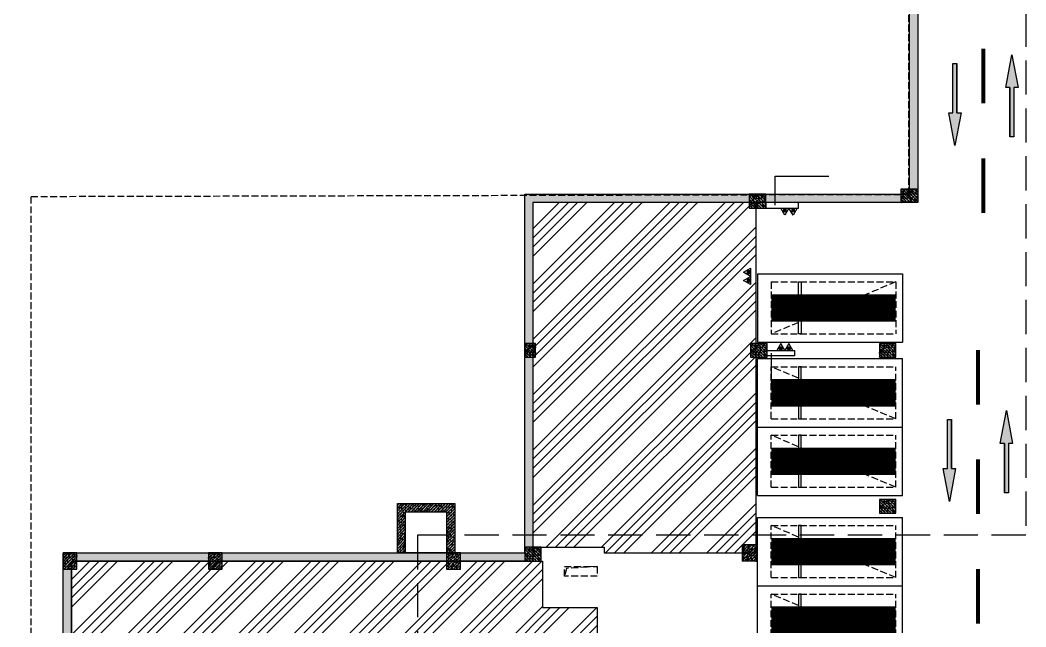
# Model space of a CAD drawing. Extents: x -1338203 to 1886333, y -783476 to 1038610.
# Drawn here: x 705730 to 742457, y 219730 to 241894 of the extents above; entities that cross this region are included whole.
import ezdxf

# ---------------------------------------------------------------- set-up
doc = ezdxf.new("R2010")
doc.units = 0
doc.header["$LTSCALE"] = 1000
doc.header["$MEASUREMENT"] = 0
for name, pattern in [('$2$DASH', [0.35, 0.25, -0.1]), ('A-001-主楼相对位置参照$0$DASH', [0.35, 0.25, -0.1]), ('A-001-平面B2$0$__DASH', [0.35, 0.25, -0.1]), ('DASH', [0.35, 0.25, -0.1])]:
    doc.linetypes.add(name, pattern=pattern)
for name, color, linetype in [('$0$0A-O-HOLE', 52, 'Continuous'), ('$0$DIM_SYMB', 3, 'Continuous'), ('0A-P-PKNG-LINE', 9, 'Continuous'), ('A-001-主楼相对位置参照$0$0G-SITE', 2, 'Continuous'), ('A-001-人防参照B1$0$PUB_HATCH', 8, 'Continuous'), ('A-001-车位参照B1$0$A-001-车位参照B1$0$0A-P-PKNG-CAR(A)', 43, 'Continuous'), ('p-a-regular', 5, 'Continuous'), ('S001地下一墙柱$0$0S-CW-HATCH', 251, 'Continuous'), ('S001地下一墙柱$0$0S-CW-HATCH-UP', 251, 'Continuous'), ('S001地下一墙柱$0$0S-CW-LINE', 72, 'Continuous'), ('S001地下一墙柱$0$S001地下一墙柱$0$0S-CC-LINE', 52, 'Continuous'), ('S001地下一墙柱$0$S001地下一墙柱$0$0S-CW-HATCH', 251, 'Continuous'), ('S001地下一墙柱$0$S001地下一墙柱$0$0S-CW-HATCH-UP', 251, 'Continuous'), ('中心线', 42, 'Continuous'), ('地面指向箭头', 7, 'Continuous'), ('负一层消火栓$0$0P-ACC-FH', 7, 'Continuous'), ('负一层消火栓$0$0P-DIM-FH', 3, 'Continuous'), ('负一层消火栓$0$0P-EQUIP-FH', 7, 'Continuous')]:
    doc.layers.add(name, color=color, linetype=linetype)
doc.layers.add('AAD-A-PROOF', color=30, linetype='Continuous', plot=False)
pattern_1 = [(45, (-766365.4, -306889.1), (-1010.2788, 1010.2788), []), (45, (-766028.6, -306889.1), (-1010.2788, 1010.2788), []), (45, (-765691.8, -306889.1), (-1010.2788, 1010.2788), []), (45, (-765355.1, -306889.1), (-1010.2788, 1010.2788), [])]
pattern_2 = [(315, (-14666.74, -101570.78), (53.033, 53.033), []), (320, (-14666.74, -101570.78), (-18.8256, -215.1781), [22.5, -247.5]), (265, (-14666.74, -101570.78), (225.6576, 41.6254), [18, -198]), (10.4514, (-14668.3, -101588.7), (206.8319, -173.5528), [19.122, -210.3426]), (316.1842, (-14606.74, -101570.78), (-49.6557, -320.1723), [33.75, -371.25]), (6.6356, (-14610.88, -101597.46), (292.2354, -280.3988), [28.683, -315.514]), (261.1842, (-14606.74, -101570.78), (292.2356, -280.3986), [27, -297]), (291, (-14621.74, -101600.78), (-120.7857, -179.0721), [22.5, -247.5]), (236, (-14621.74, -101600.78), (217.545, -72.9946), [18, -198]), (341.4514, (-14631.8, -101615.7), (96.7591, -252.0668), [19.122, -210.3426]), (307.5, (-14666.74, -101570.78), (99.86816, -3.64796), [0, -195.6, 0, -201, 0, -198.75]), (277.5, (-14666.74, -101570.78), (118.3235, -78.92086), [0, -114.6, 0, -191.1, 0, -75.75]), (237.5, (-14666.74, -101503.88), (-6.76646, -160.14673), [0, -75, 0, -234, 0, -310.5]), (227.5, (-14666.74, -101473.88), (30.0315, -174.95585), [0, -97.5, 0, -155.4, 0, -220.5])]
pattern_3 = [(315, (-19367.786, -101570.805), (53.033, 53.033), []), (320, (-19367.79, -101570.8), (-18.8256, -215.1781), [22.5, -247.5]), (265, (-19367.79, -101570.8), (225.6576, 41.6254), [18, -198]), (10.4514, (-19369.35, -101588.74), (206.8319, -173.5528), [19.122, -210.3426]), (316.1842, (-19307.79, -101570.8), (-49.6557, -320.1723), [33.75, -371.25]), (6.6356, (-19311.92, -101597.5), (292.2354, -280.3988), [28.683, -315.514]), (261.1842, (-19307.8, -101570.8), (292.2356, -280.3986), [27, -297]), (291, (-19322.79, -101600.8), (-120.7857, -179.0721), [22.5, -247.5]), (236, (-19322.79, -101600.8), (217.545, -72.9946), [18, -198]), (341.4514, (-19332.85, -101615.73), (96.7591, -252.0668), [19.122, -210.3426]), (307.5, (-19367.786, -101570.805), (99.86816, -3.64796), [0, -195.6, 0, -201, 0, -198.75]), (277.5, (-19367.79, -101570.8), (118.3235, -78.92086), [0, -114.6, 0, -191.1, 0, -75.75]), (237.5, (-19367.786, -101503.905), (-6.76646, -160.14673), [0, -75, 0, -234, 0, -310.5]), (227.5, (-19367.79, -101473.9), (30.0315, -174.95585), [0, -97.5, 0, -155.4, 0, -220.5])]
pattern_4 = [(315, (-14666.74, -107270.645), (53.033, 53.033), []), (320, (-14666.74, -107270.65), (-18.8256, -215.1781), [22.5, -247.5]), (265, (-14666.74, -107270.65), (225.6576, 41.6254), [18, -198]), (10.4514, (-14668.3, -107288.58), (206.8319, -173.5528), [19.122, -210.3426]), (316.1842, (-14606.74, -107270.65), (-49.6557, -320.1723), [33.75, -371.25]), (6.6356, (-14610.88, -107297.33), (292.2354, -280.3988), [28.683, -315.514]), (261.1842, (-14606.74, -107270.65), (292.2356, -280.3986), [27, -297]), (291, (-14621.74, -107300.65), (-120.7857, -179.0721), [22.5, -247.5]), (236, (-14621.74, -107300.65), (217.545, -72.9946), [18, -198]), (341.4514, (-14631.8, -107315.57), (96.7591, -252.0668), [19.122, -210.3426]), (307.5, (-14666.74, -107270.645), (99.86816, -3.64796), [0, -195.6, 0, -201, 0, -198.75]), (277.5, (-14666.74, -107270.65), (118.3235, -78.92086), [0, -114.6, 0, -191.1, 0, -75.75]), (237.5, (-14666.74, -107203.745), (-6.76646, -160.14673), [0, -75, 0, -234, 0, -310.5]), (227.5, (-14666.74, -107173.75), (30.0315, -174.95585), [0, -97.5, 0, -155.4, 0, -220.5])]
pattern_5 = [(315, (-19417.73, -96120.235), (53.033, 53.033), []), (320, (-19417.73, -96120.24), (-18.8256, -215.1781), [22.5, -247.5]), (265, (-19417.73, -96120.24), (225.6576, 41.6254), [18, -198]), (10.4514, (-19419.3, -96138.17), (206.8319, -173.5528), [19.122, -210.3426]), (316.1842, (-19357.73, -96120.24), (-49.6557, -320.1723), [33.75, -371.25]), (6.6356, (-19361.87, -96146.92), (292.2354, -280.3988), [28.683, -315.514]), (261.1842, (-19357.73, -96120.24), (292.2356, -280.3986), [27, -297]), (291, (-19372.73, -96150.24), (-120.7857, -179.0721), [22.5, -247.5]), (236, (-19372.73, -96150.24), (217.545, -72.9946), [18, -198]), (341.4514, (-19382.8, -96165.16), (96.7591, -252.0668), [19.122, -210.3426]), (307.5, (-19417.73, -96120.235), (99.86816, -3.64796), [0, -195.6, 0, -201, 0, -198.75]), (277.5, (-19417.73, -96120.24), (118.3235, -78.92086), [0, -114.6, 0, -191.1, 0, -75.75]), (237.5, (-19417.73, -96053.335), (-6.76646, -160.14673), [0, -75, 0, -234, 0, -310.5]), (227.5, (-19417.73, -96023.34), (30.0315, -174.95585), [0, -97.5, 0, -155.4, 0, -220.5])]
pattern_6 = [(315, (-27617.124, -101570.8), (53.033, 53.033), []), (320, (-27617.12, -101570.8), (-18.8256, -215.1781), [22.5, -247.5]), (265, (-27617.12, -101570.8), (225.6576, 41.6254), [18, -198]), (10.4514, (-27618.7, -101588.73), (206.8319, -173.5528), [19.122, -210.3426]), (316.1842, (-27557.12, -101570.8), (-49.6557, -320.1723), [33.75, -371.25]), (6.6356, (-27561.26, -101597.48), (292.2354, -280.3988), [28.683, -315.514]), (261.1842, (-27557.12, -101570.8), (292.2356, -280.3986), [27, -297]), (291, (-27572.12, -101600.8), (-120.7857, -179.0721), [22.5, -247.5]), (236, (-27572.12, -101600.8), (217.545, -72.9946), [18, -198]), (341.4514, (-27582.19, -101615.72), (96.7591, -252.0668), [19.122, -210.3426]), (307.5, (-27617.124, -101570.8), (99.86816, -3.64796), [0, -195.6, 0, -201, 0, -198.75]), (277.5, (-27617.12, -101570.8), (118.3235, -78.92086), [0, -114.6, 0, -191.1, 0, -75.75]), (237.5, (-27617.12, -101503.9), (-6.76646, -160.14673), [0, -75, 0, -234, 0, -310.5]), (227.5, (-27617.12, -101473.9), (30.0315, -174.95585), [0, -97.5, 0, -155.4, 0, -220.5])]
pattern_7 = [(315, (-27617.124, -109013.984), (53.033, 53.033), []), (320, (-27617.12, -109013.98), (-18.8256, -215.1781), [22.5, -247.5]), (265, (-27617.12, -109013.98), (225.6576, 41.6254), [18, -198]), (10.4514, (-27618.7, -109031.92), (206.8319, -173.5528), [19.122, -210.3426]), (316.1842, (-27557.12, -109013.98), (-49.6557, -320.1723), [33.75, -371.25]), (6.6356, (-27561.26, -109040.66), (292.2354, -280.3988), [28.683, -315.514]), (261.1842, (-27557.12, -109014), (292.2356, -280.3986), [27, -297]), (291, (-27572.12, -109043.98), (-120.7857, -179.0721), [22.5, -247.5]), (236, (-27572.12, -109043.98), (217.545, -72.9946), [18, -198]), (341.4514, (-27582.19, -109058.9), (96.7591, -252.0668), [19.122, -210.3426]), (307.5, (-27617.124, -109013.984), (99.86816, -3.64796), [0, -195.6, 0, -201, 0, -198.75]), (277.5, (-27617.12, -109013.98), (118.3235, -78.92086), [0, -114.6, 0, -191.1, 0, -75.75]), (237.5, (-27617.12, -108947.08), (-6.76646, -160.14673), [0, -75, 0, -234, 0, -310.5]), (227.5, (-27617.12, -108917.08), (30.0315, -174.95585), [0, -97.5, 0, -155.4, 0, -220.5])]

# ---------------------------------------------------------------- blocks, each defined once
blk = doc.blocks.new('A$C2C814229')
at = {"layer": '$0$0A-O-HOLE', "linetype": 'DASH'}
blk.add_lwpolyline([(-39560, -84954), (-39560, -85307), (-40760, -85307), (-40760, -84954)], close=True, dxfattribs=at)
blk.add_lwpolyline([(-39563, -84956), (-40678, -85022), (-40760, -85307)], dxfattribs=at)
blk = doc.blocks.new('A-001-人防参照B1')
at = {"layer": 'A-001-人防参照B1$0$PUB_HATCH'}
h = blk.add_hatch(dxfattribs=at)
h.set_pattern_fill('ANSI34', color=256, scale=150)
h.set_pattern_definition(pattern_1)
h.paths.add_polyline_path([(-41909, -84253), (-39310, -84253), (-39310, -84453), (-33759, -84453), (-33759, -71659), (-41909, -71659)])
h = blk.add_hatch(dxfattribs=at)
h.set_pattern_fill('ANSI34', color=256, scale=150)
h.set_pattern_definition(pattern_1)
h.paths.add_polyline_path([(-39560, -97860), (-58759, -97860), (-58759, -84753), (-41560, -84753), (-41560, -86453), (-39560, -86453)])
at = {"layer": 'A-001-人防参照B1$0$PUB_HATCH', "elevation": 0}
blk.add_lwpolyline([(-41909, -84253), (-39310, -84253), (-39310, -84453), (-33759, -84453), (-33759, -71659), (-41909, -71659)], close=True, dxfattribs=at)
at = {"layer": 'A-001-人防参照B1$0$PUB_HATCH'}
blk.add_lwpolyline([(-39560, -97860), (-58759, -97860), (-58759, -84753), (-41560, -84753), (-41560, -86453), (-39560, -86453)], close=True, dxfattribs=at)
blk = doc.blocks.new('S001地下一墙柱')
at = {"layer": 'S001地下一墙柱$0$0S-CW-HATCH'}
h = blk.add_hatch(color=256, dxfattribs=at)
h.dxf.hatch_style = 1
h.paths.add_polyline_path([(-59059, -97910), (-59059, -84453), (-42209, -84453), (-42209, -71359), (-34009, -71359), (-28159, -71359), (-28159, -38300), (-33881, -38300), (-33881, -34240), (-54702, -34240), (-54702, -27654), (-49409, -27654), (-49409, -22540), (-42409, -22540), (-42409, -22840), (-49109, -22840), (-49109, -27904), (-54402, -27904), (-54402, -33990), (-33631, -33990), (-33631, -38050), (-27859, -38050), (-27859, -71659), (-41909, -71659), (-41909, -84742), (-58759, -84753), (-58759, -97910)])
at = {"layer": 'S001地下一墙柱$0$0S-CW-HATCH', "ltscale": 0.002}
h = blk.add_hatch(color=256, dxfattribs=at)
h.dxf.hatch_style = 1
h.paths.add_polyline_path([(-46859, -82653), (-44759, -82653), (-44759, -84453), (-46859, -84453)])
h.paths.add_polyline_path([(-46559, -82953), (-45059, -82953), (-45059, -84453), (-46559, -84453)], flags=16)
at = {"layer": 'S001地下一墙柱$0$0S-CW-HATCH-UP'}
h = blk.add_hatch(dxfattribs=at)
h.set_pattern_fill('钢筋混凝土', color=256, scale=30)
h.set_pattern_definition([(45, (-10063346.176, -927328.15), (-53.0330086, 53.0330086), []), (50, (-10063346.18, -927328.15), (215.1780548, -18.8256405), [22.5, -247.5]), (355, (-10063346.18, -927328.15), (-41.6254, 225.65764), [18, -198]), (100.4514, (-10063328.24, -927329.72), (173.5528145, 206.8318626), [19.122057, -210.3426336]), (46.1842, (-10063346.18, -927268.15), (320.1723146, -49.655704), [33.75, -371.25]), (96.6356, (-10063319.5, -927272.3), (280.398812, 292.235361), [28.683086, -315.5139]), (351.1842, (-10063346.18, -927268.15), (280.398584, 292.23558), [27, -297]), (21, (-10063316.18, -927283.15), (179.0721156, -120.7856672), [22.5, -247.5]), (326, (-10063316.18, -927283.15), (72.9945996, 217.5450135), [18, -198]), (71.4514, (-10063301.25, -927293.21), (252.0667886, 96.759149), [19.122057, -210.3426336]), (37.5, (-10063346.176, -927328.15), (3.6479566, 99.86815615), [0, -195.6, 0, -201, 0, -198.75]), (7.5, (-10063346.18, -927328.15), (78.9208612, 118.3235136), [0, -114.6, 0, -191.1, 0, -75.75]), (327.5, (-10063413.076, -927328.15), (160.14673085, -6.7664615), [0, -75, 0, -234, 0, -310.5]), (317.5, (-10063443.08, -927328.15), (174.9558508, 30.0314947), [0, -97.5, 0, -155.4, 0, -220.5])])
h.paths.add_polyline_path([(-59059, -97910), (-59059, -84453), (-42209, -84453), (-42209, -71359), (-34009, -71359), (-28159, -71359), (-28159, -38300), (-33881, -38300), (-33881, -34240), (-54702, -34240), (-54702, -27654), (-49409, -27654), (-49409, -22540), (-42409, -22540), (-42409, -22840), (-49109, -22840), (-49109, -27904), (-54402, -27904), (-54402, -33990), (-33631, -33990), (-33631, -38050), (-27859, -38050), (-27859, -71659), (-41909, -71659), (-41909, -84742), (-58759, -84753), (-58759, -97910)])
at = {"layer": 'S001地下一墙柱$0$0S-CW-HATCH-UP', "ltscale": 0.002}
h = blk.add_hatch(dxfattribs=at)
h.set_pattern_fill('钢筋混凝土', color=256, scale=30)
h.set_pattern_definition([(45, (-766365.37, -306889.07), (-53.0330086, 53.0330086), []), (50, (-766365.37, -306889.07), (215.178055, -18.82564), [22.5, -247.5]), (355, (-766365.37, -306889.07), (-41.6254, 225.65764), [18, -198]), (100.4514, (-766347.44, -306890.64), (173.552815, 206.83186), [19.12206, -210.342634]), (46.1842, (-766365.37, -306829.07), (320.17231, -49.6557), [33.75, -371.25]), (96.6356, (-766338.7, -306833.2), (280.39881, 292.23536), [28.68309, -315.5139]), (351.1842, (-766365.37, -306829.07), (280.39858, 292.23558), [27, -297]), (21, (-766335.37, -306844.07), (179.072116, -120.785667), [22.5, -247.5]), (326, (-766335.37, -306844.07), (72.9946, 217.545014), [18, -198]), (71.4514, (-766320.44, -306854.14), (252.06679, 96.75915), [19.12206, -210.342634]), (37.5, (-766365.37, -306889.07), (3.6479566, 99.868156), [0, -195.6, 0, -201, 0, -198.75]), (7.5, (-766365.37, -306889.07), (78.920861, 118.323514), [0, -114.6, 0, -191.1, 0, -75.75]), (327.5, (-766432.27, -306889.07), (160.146731, -6.7664615), [0, -75, 0, -234, 0, -310.5]), (317.5, (-766462.27, -306889.07), (174.95585, 30.031495), [0, -97.5, 0, -155.4, 0, -220.5])])
h.paths.add_polyline_path([(-46859, -82653), (-44759, -82653), (-44759, -84453), (-46859, -84453)])
h.paths.add_polyline_path([(-46559, -82953), (-45059, -82953), (-45059, -84453), (-46559, -84453)], flags=16)
at = {"layer": 'S001地下一墙柱$0$S001地下一墙柱$0$0S-CW-HATCH'}
h = blk.add_hatch(color=256, dxfattribs=at)
h.dxf.hatch_style = 1
h.paths.add_polyline_path([(-28459, -71659), (-28459, -71159), (-27859, -71159), (-27859, -71659)])
h = blk.add_hatch(color=256, dxfattribs=at)
h.dxf.hatch_style = 1
h.paths.add_polyline_path([(-34009, -71359), (-34009, -71859), (-33409, -71859), (-33409, -71359)])
h = blk.add_hatch(color=256, dxfattribs=at)
h.dxf.hatch_style = 1
h.paths.add_polyline_path([(-34009, -71359), (-34009, -71859), (-33409, -71859), (-33409, -71359)])
h = blk.add_hatch(color=256, dxfattribs=at)
h.dxf.hatch_style = 1
h.paths.add_polyline_path([(-42209, -76810), (-42209, -77310), (-41809, -77310), (-41809, -76810)])
h = blk.add_hatch(color=256, dxfattribs=at)
h.dxf.hatch_style = 1
h.paths.add_polyline_path([(-42209, -76810), (-42209, -77310), (-41809, -77310), (-41809, -76810)])
h = blk.add_hatch(color=256, dxfattribs=at)
h.dxf.hatch_style = 1
h.paths.add_polyline_path([(-33959, -76810), (-33959, -77310), (-33359, -77310), (-33359, -76810)])
h = blk.add_hatch(color=256, dxfattribs=at)
h.dxf.hatch_style = 1
h.paths.add_polyline_path([(-33959, -76810), (-33959, -77310), (-33359, -77310), (-33359, -76810)])
h = blk.add_hatch(color=256, dxfattribs=at)
h.dxf.hatch_style = 1
h.paths.add_polyline_path([(-29258, -76810), (-29258, -77310), (-28658, -77310), (-28658, -76810)])
h = blk.add_hatch(color=256, dxfattribs=at)
h.dxf.hatch_style = 1
h.paths.add_polyline_path([(-29258, -76810), (-29258, -77310), (-28658, -77310), (-28658, -76810)])
h = blk.add_hatch(color=256, dxfattribs=at)
h.dxf.hatch_style = 1
h.paths.add_polyline_path([(-29258, -82510), (-29258, -83010), (-28658, -83010), (-28658, -82510)])
h = blk.add_hatch(color=256, dxfattribs=at)
h.dxf.hatch_style = 1
h.paths.add_polyline_path([(-29258, -82510), (-29258, -83010), (-28658, -83010), (-28658, -82510)])
h = blk.add_hatch(color=256, dxfattribs=at)
h.dxf.hatch_style = 1
h.paths.add_polyline_path([(-58559, -84453), (-59059, -84453), (-59059, -85053), (-58559, -85053)])
h = blk.add_hatch(color=256, dxfattribs=at)
h.dxf.hatch_style = 1
h.paths.add_polyline_path([(-53258, -84453), (-53758, -84453), (-53758, -85053), (-53258, -85053)])
h = blk.add_hatch(color=256, dxfattribs=at)
h.dxf.hatch_style = 1
h.paths.add_polyline_path([(-44559, -84453), (-45059, -84453), (-45059, -85053), (-44559, -85053)])
h = blk.add_hatch(color=256, dxfattribs=at)
h.dxf.hatch_style = 1
h.paths.add_polyline_path([(-42209, -84253), (-42209, -84753), (-41609, -84753), (-41609, -84253)])
h = blk.add_hatch(color=256, dxfattribs=at)
h.dxf.hatch_style = 1
h.paths.add_polyline_path([(-42209, -84253), (-42209, -84753), (-41609, -84753), (-41609, -84253)])
h = blk.add_hatch(color=256, dxfattribs=at)
h.dxf.hatch_style = 1
h.paths.add_polyline_path([(-34259, -84153), (-33759, -84153), (-33759, -84753), (-34259, -84753)])
at = {"layer": 'S001地下一墙柱$0$S001地下一墙柱$0$0S-CW-HATCH-UP'}
h = blk.add_hatch(dxfattribs=at)
h.set_pattern_fill('钢筋混凝土', color=256, scale=30, angle=-90)
h.set_pattern_definition([(315, (-14367.22, -101469.86), (53.03301, 53.03301), []), (320, (-14367.22, -101469.86), (-18.8256, -215.1781), [22.5, -247.5]), (265, (-14367.22, -101469.86), (225.6576, 41.6254), [18, -198]), (10.4514, (-14368.8, -101487.8), (206.8319, -173.5528), [19.122, -210.3426]), (316.1842, (-14307.22, -101469.86), (-49.6557, -320.1723), [33.75, -371.25]), (6.6356, (-14311.36, -101496.54), (292.2354, -280.3988), [28.683, -315.514]), (261.1842, (-14307.22, -101469.86), (292.2356, -280.3986), [27, -297]), (291, (-14322.22, -101499.86), (-120.7857, -179.0721), [22.5, -247.5]), (236, (-14322.22, -101499.86), (217.545, -72.9946), [18, -198]), (341.4514, (-14332.29, -101514.79), (96.7591, -252.0668), [19.122, -210.3426]), (307.5, (-14367.22, -101469.86), (99.86816, -3.64796), [0, -195.6, 0, -201, 0, -198.75]), (277.5, (-14367.22, -101469.86), (118.3235, -78.92086), [0, -114.6, 0, -191.1, 0, -75.75]), (237.5, (-14367.22, -101402.96), (-6.76646, -160.14673), [0, -75, 0, -234, 0, -310.5]), (227.5, (-14367.22, -101372.96), (30.0315, -174.95585), [0, -97.5, 0, -155.4, 0, -220.5])])
h.paths.add_polyline_path([(-28459, -71659), (-28459, -71159), (-27859, -71159), (-27859, -71659)])
h = blk.add_hatch(dxfattribs=at)
h.set_pattern_fill('钢筋混凝土', color=256, scale=30, angle=-90)
h.set_pattern_definition(pattern_5)
h.paths.add_polyline_path([(-34009, -71359), (-34009, -71859), (-33409, -71859), (-33409, -71359)])
h = blk.add_hatch(dxfattribs=at)
h.set_pattern_fill('钢筋混凝土', color=256, scale=30, angle=-90)
h.set_pattern_definition(pattern_5)
h.paths.add_polyline_path([(-34009, -71359), (-34009, -71859), (-33409, -71859), (-33409, -71359)])
h = blk.add_hatch(dxfattribs=at)
h.set_pattern_fill('钢筋混凝土', color=256, scale=30, angle=-90)
h.set_pattern_definition(pattern_6)
h.paths.add_polyline_path([(-42209, -76810), (-42209, -77310), (-41809, -77310), (-41809, -76810)])
h = blk.add_hatch(dxfattribs=at)
h.set_pattern_fill('钢筋混凝土', color=256, scale=30, angle=-90)
h.set_pattern_definition(pattern_6)
h.paths.add_polyline_path([(-42209, -76810), (-42209, -77310), (-41809, -77310), (-41809, -76810)])
h = blk.add_hatch(dxfattribs=at)
h.set_pattern_fill('钢筋混凝土', color=256, scale=30, angle=-90)
h.set_pattern_definition(pattern_3)
h.paths.add_polyline_path([(-33959, -76810), (-33959, -77310), (-33359, -77310), (-33359, -76810)])
h = blk.add_hatch(dxfattribs=at)
h.set_pattern_fill('钢筋混凝土', color=256, scale=30, angle=-90)
h.set_pattern_definition(pattern_3)
h.paths.add_polyline_path([(-33959, -76810), (-33959, -77310), (-33359, -77310), (-33359, -76810)])
h = blk.add_hatch(dxfattribs=at)
h.set_pattern_fill('钢筋混凝土', color=256, scale=30, angle=-90)
h.set_pattern_definition(pattern_2)
h.paths.add_polyline_path([(-29258, -76810), (-29258, -77310), (-28658, -77310), (-28658, -76810)])
h = blk.add_hatch(dxfattribs=at)
h.set_pattern_fill('钢筋混凝土', color=256, scale=30, angle=-90)
h.set_pattern_definition(pattern_2)
h.paths.add_polyline_path([(-29258, -76810), (-29258, -77310), (-28658, -77310), (-28658, -76810)])
h = blk.add_hatch(dxfattribs=at)
h.set_pattern_fill('钢筋混凝土', color=256, scale=30, angle=-90)
h.set_pattern_definition(pattern_4)
h.paths.add_polyline_path([(-29258, -82510), (-29258, -83010), (-28658, -83010), (-28658, -82510)])
h = blk.add_hatch(dxfattribs=at)
h.set_pattern_fill('钢筋混凝土', color=256, scale=30, angle=-90)
h.set_pattern_definition(pattern_4)
h.paths.add_polyline_path([(-29258, -82510), (-29258, -83010), (-28658, -83010), (-28658, -82510)])
h = blk.add_hatch(dxfattribs=at)
h.set_pattern_fill('钢筋混凝土', color=256, scale=30)
h.set_pattern_definition([(45, (-26248.69, -75501.485), (-53.03301, 53.03301), []), (50, (-26248.7, -75501.48), (215.1781, -18.8256), [22.5, -247.5]), (355, (-26248.7, -75501.48), (-41.6254, 225.6576), [18, -198]), (100.4514, (-26230.76, -75503.05), (173.5528, 206.8319), [19.122, -210.3426]), (46.1842, (-26248.7, -75441.48), (320.1723, -49.6557), [33.75, -371.25]), (96.6356, (-26222, -75445.62), (280.3988, 292.2354), [28.683, -315.514]), (351.1842, (-26248.7, -75441.5), (280.3986, 292.2356), [27, -297]), (21, (-26218.7, -75456.48), (179.0721, -120.7857), [22.5, -247.5]), (326, (-26218.7, -75456.48), (72.9946, 217.545), [18, -198]), (71.4514, (-26203.77, -75466.55), (252.0668, 96.7591), [19.122, -210.3426]), (37.5, (-26248.69, -75501.485), (3.64796, 99.86816), [0, -195.6, 0, -201, 0, -198.75]), (7.5, (-26248.69, -75501.48), (78.92086, 118.3235), [0, -114.6, 0, -191.1, 0, -75.75]), (327.5, (-26315.59, -75501.485), (160.14673, -6.76646), [0, -75, 0, -234, 0, -310.5]), (317.5, (-26345.59, -75501.48), (174.95585, 30.0315), [0, -97.5, 0, -155.4, 0, -220.5])])
h.paths.add_polyline_path([(-58559, -84453), (-59059, -84453), (-59059, -85053), (-58559, -85053)])
h = blk.add_hatch(dxfattribs=at)
h.set_pattern_fill('钢筋混凝土', color=256, scale=30)
h.set_pattern_definition([(45, (-20947.69, -75501.485), (-53.03301, 53.03301), []), (50, (-20947.7, -75501.48), (215.1781, -18.8256), [22.5, -247.5]), (355, (-20947.7, -75501.48), (-41.6254, 225.6576), [18, -198]), (100.4514, (-20929.76, -75503.05), (173.5528, 206.8319), [19.122, -210.3426]), (46.1842, (-20947.7, -75441.48), (320.1723, -49.6557), [33.75, -371.25]), (96.6356, (-20921, -75445.62), (280.3988, 292.2354), [28.683, -315.514]), (351.1842, (-20947.7, -75441.5), (280.3986, 292.2356), [27, -297]), (21, (-20917.7, -75456.48), (179.0721, -120.7857), [22.5, -247.5]), (326, (-20917.7, -75456.48), (72.9946, 217.545), [18, -198]), (71.4514, (-20902.77, -75466.55), (252.0668, 96.7591), [19.122, -210.3426]), (37.5, (-20947.69, -75501.485), (3.64796, 99.86816), [0, -195.6, 0, -201, 0, -198.75]), (7.5, (-20947.69, -75501.48), (78.92086, 118.3235), [0, -114.6, 0, -191.1, 0, -75.75]), (327.5, (-21014.59, -75501.485), (160.14673, -6.76646), [0, -75, 0, -234, 0, -310.5]), (317.5, (-21044.59, -75501.48), (174.95585, 30.0315), [0, -97.5, 0, -155.4, 0, -220.5])])
h.paths.add_polyline_path([(-53258, -84453), (-53758, -84453), (-53758, -85053), (-53258, -85053)])
h = blk.add_hatch(dxfattribs=at)
h.set_pattern_fill('钢筋混凝土', color=256, scale=30)
h.set_pattern_definition([(45, (-12248.24, -75501.485), (-53.03301, 53.03301), []), (50, (-12248.24, -75501.48), (215.1781, -18.8256), [22.5, -247.5]), (355, (-12248.24, -75501.48), (-41.6254, 225.6576), [18, -198]), (100.4514, (-12230.3, -75503.05), (173.5528, 206.8319), [19.122, -210.3426]), (46.1842, (-12248.24, -75441.48), (320.1723, -49.6557), [33.75, -371.25]), (96.6356, (-12221.56, -75445.62), (280.3988, 292.2354), [28.683, -315.514]), (351.1842, (-12248.24, -75441.5), (280.3986, 292.2356), [27, -297]), (21, (-12218.24, -75456.48), (179.0721, -120.7857), [22.5, -247.5]), (326, (-12218.24, -75456.48), (72.9946, 217.545), [18, -198]), (71.4514, (-12203.32, -75466.55), (252.0668, 96.7591), [19.122, -210.3426]), (37.5, (-12248.24, -75501.485), (3.64796, 99.86816), [0, -195.6, 0, -201, 0, -198.75]), (7.5, (-12248.24, -75501.48), (78.92086, 118.3235), [0, -114.6, 0, -191.1, 0, -75.75]), (327.5, (-12315.14, -75501.485), (160.14673, -6.76646), [0, -75, 0, -234, 0, -310.5]), (317.5, (-12345.14, -75501.48), (174.95585, 30.0315), [0, -97.5, 0, -155.4, 0, -220.5])])
h.paths.add_polyline_path([(-44559, -84453), (-45059, -84453), (-45059, -85053), (-44559, -85053)])
h = blk.add_hatch(dxfattribs=at)
h.set_pattern_fill('钢筋混凝土', color=256, scale=30, angle=-90)
h.set_pattern_definition(pattern_7)
h.paths.add_polyline_path([(-42209, -84253), (-42209, -84753), (-41609, -84753), (-41609, -84253)])
h = blk.add_hatch(dxfattribs=at)
h.set_pattern_fill('钢筋混凝土', color=256, scale=30, angle=-90)
h.set_pattern_definition(pattern_7)
h.paths.add_polyline_path([(-42209, -84253), (-42209, -84753), (-41609, -84753), (-41609, -84253)])
h = blk.add_hatch(dxfattribs=at)
h.set_pattern_fill('钢筋混凝土', color=256, scale=30, angle=180)
h.set_pattern_definition([(225, (-66570.29, -60073.94), (53.03301, -53.03301), []), (230, (-66570.29, -60073.94), (-215.17805, 18.82564), [22.5, -247.5]), (175, (-66570.3, -60073.94), (41.6254, -225.6576), [18, -198]), (280.4514, (-66588.22, -60072.37), (-173.5528, -206.8319), [19.122, -210.3426]), (226.1842, (-66570.3, -60133.94), (-320.1723, 49.6557), [33.75, -371.25]), (276.6356, (-66596.97, -60129.8), (-280.3988, -292.2354), [28.683, -315.514]), (171.1842, (-66570.3, -60133.94), (-280.3986, -292.2356), [27, -297]), (201, (-66600.29, -60118.94), (-179.0721, 120.7857), [22.5, -247.5]), (146, (-66600.3, -60118.94), (-72.9946, -217.545), [18, -198]), (251.4514, (-66615.21, -60108.88), (-252.0668, -96.7591), [19.122, -210.3426]), (217.5, (-66570.29, -60073.94), (-3.64796, -99.86816), [0, -195.6, 0, -201, 0, -198.75]), (187.5, (-66570.29, -60073.94), (-78.92086, -118.3235), [0, -114.6, 0, -191.1, 0, -75.75]), (147.5, (-66503.39, -60073.94), (-160.14673, 6.76646), [0, -75, 0, -234, 0, -310.5]), (137.5, (-66473.39, -60073.94), (-174.95585, -30.0315), [0, -97.5, 0, -155.4, 0, -220.5])])
h.paths.add_polyline_path([(-34259, -84153), (-33759, -84153), (-33759, -84753), (-34259, -84753)])
at = {"layer": 'S001地下一墙柱$0$0S-CW-LINE', "elevation": 0, "flags": 128}
blk.add_lwpolyline([(-27859, -38050), (-27859, -71659), (-27859, -71659), (-27859, -71659), (-41909, -71659), (-41909, -84742), (-58759, -84753), (-58759, -97910), (-59059, -97910), (-59059, -84453), (-42209, -84453), (-42209, -71359), (-34009, -71359), (-28159, -71359), (-28159, -71359), (-28159, -38300)], dxfattribs=at)
at = {"layer": 'S001地下一墙柱$0$0S-CW-LINE', "ltscale": 0.002}
for points in [[(-46859, -82653), (-44759, -82653), (-44759, -84453), (-46859, -84453)], [(-46559, -82953), (-45059, -82953), (-45059, -84453), (-46559, -84453)]]:
    blk.add_lwpolyline(points, close=True, dxfattribs=at)
at = {"layer": 'S001地下一墙柱$0$S001地下一墙柱$0$0S-CC-LINE', "elevation": 0}
for points in [[(-28459, -71659), (-28459, -71159), (-27859, -71159), (-27859, -71659)], [(-34009, -71359), (-34009, -71859), (-33409, -71859), (-33409, -71359)], [(-34009, -71359), (-34009, -71859), (-33409, -71859), (-33409, -71359)], [(-42209, -76810), (-42209, -77310), (-41809, -77310), (-41809, -76810)], [(-42209, -76810), (-42209, -77310), (-41809, -77310), (-41809, -76810)]]:
    blk.add_lwpolyline(points, close=True, dxfattribs=at)
at = {"layer": 'S001地下一墙柱$0$S001地下一墙柱$0$0S-CC-LINE'}
for points in [[(-33959, -76810), (-33959, -77310), (-33359, -77310), (-33359, -76810)], [(-33959, -76810), (-33959, -77310), (-33359, -77310), (-33359, -76810)], [(-29258, -76810), (-29258, -77310), (-28658, -77310), (-28658, -76810)], [(-29258, -76810), (-29258, -77310), (-28658, -77310), (-28658, -76810)], [(-29258, -82510), (-29258, -83010), (-28658, -83010), (-28658, -82510)], [(-29258, -82510), (-29258, -83010), (-28658, -83010), (-28658, -82510)], [(-58559, -84453), (-59059, -84453), (-59059, -85053), (-58559, -85053)], [(-53258, -84453), (-53758, -84453), (-53758, -85053), (-53258, -85053)], [(-44559, -84453), (-45059, -84453), (-45059, -85053), (-44559, -85053)], [(-42209, -84253), (-42209, -84753), (-41609, -84753), (-41609, -84253)], [(-42209, -84253), (-42209, -84753), (-41609, -84753), (-41609, -84253)], [(-34259, -84153), (-33759, -84153), (-33759, -84753), (-34259, -84753)]]:
    blk.add_lwpolyline(points, close=True, dxfattribs=at)
blk = doc.blocks.new('负一层消火栓$0$$TwtSys$00000546')
h = blk.add_hatch()
h.set_pattern_fill('ANSI31', color=256, scale=200, style=0)
h.set_pattern_definition([(45, (-38543.802, -6670.83), (-17.67767, 17.67767), [])])
h.paths.add_polyline_path([(-65, 174), (65, 174), (65, 44), (-65, 44)])
for points in [[(0, 344), (-198, 0), (198, 0)], [(-65, 174), (65, 174), (65, 44), (-65, 44)]]:
    blk.add_lwpolyline(points, close=True)
blk = doc.blocks.new('负一层消火栓')
at = {"layer": '负一层消火栓$0$0P-ACC-FH'}
blk.add_lwpolyline([(-32210, -71859), (-32210, -71659), (-33409, -71659), (-33409, -71859)], close=True, dxfattribs=at)
at = {"layer": '负一层消火栓$0$0P-ACC-FH', "elevation": 0}
blk.add_lwpolyline([(-32360, -77060), (-32360, -77260), (-33359, -77260), (-33359, -77060)], close=True, dxfattribs=at)
at = {"layer": '负一层消火栓$0$0P-DIM-FH'}
for p, q in [((-33060, -71759, 800), (-33060, -70698, 800)), ((-33060, -70698, 800), (-31098, -70698, 800)), ((-33210, -77160, 800), (-33210, -78221, 800)), ((-33210, -78221, 800), (-31248, -78221, 800))]:
    blk.add_line(p, q, dxfattribs=at)
at = {"layer": '负一层消火栓$0$0P-EQUIP-FH', "zscale": 0.75}
for p, xscale, yscale, rotation in [((-32709, -71859, 800), -0.75, 0.75, 180), ((-32411, -71859, 800), -0.75, 0.75, 180), ((-33959, -74208), -0.7500000000000013, 0.7500000000000013, 90), ((-33959, -74506), -0.7500000000000013, 0.7500000000000013, 90)]:
    blk.add_blockref('负一层消火栓$0$$TwtSys$00000546', p, dxfattribs=dict(at, xscale=xscale, yscale=yscale, rotation=rotation))
at = {"layer": '负一层消火栓$0$0P-EQUIP-FH', "xscale": 0.75, "yscale": 0.75, "zscale": 0.75}
for p in [(-32859, -77060, 800), (-32561, -77060, 800)]:
    blk.add_blockref('负一层消火栓$0$$TwtSys$00000546', p, dxfattribs=at)
blk = doc.blocks.new('剖面位置')
at = {"layer": '$0$DIM_SYMB', "linetype": '$2$DASH', "ltscale": 5}
blk.add_lwpolyline([(-23908, 5282), (-23908, -83810), (-46125, -83810), (-46125, -260656)], dxfattribs=at)
blk.add_lwpolyline([(-23908, 5282), (-23908, -83810), (-46125, -83810), (-46125, -260656)], dxfattribs=at)
blk = doc.blocks.new('直行')
at = {"layer": '地面指向箭头'}
blk.add_hatch(color=251, dxfattribs=at).paths.add_polyline_path([(-29241, 4059962), (-29466, 4058762), (-29316, 4058762), (-29316, 4056961), (-29166, 4056961), (-29166, 4058762), (-29016, 4058762)])
at = {"layer": '地面指向箭头', "color": 251}
blk.add_lwpolyline([(-29316, 4058762), (-29316, 4056961), (-29316, 4058762), (-29316, 4058762), (-29466, 4058762), (-29241, 4059962), (-29016, 4058762), (-29166, 4058762), (-29166, 4056961), (-29316, 4056961), (-29316, 4056961)], dxfattribs=at)
blk = doc.blocks.new('A$C9cb663f1')
at = {"layer": '中心线', "color": 251, "const_width": 150}
for points in [[(328260, -120913), (328260, -122913)], [(328260, -124913), (328260, -126913)], [(328060, -131913), (328060, -133913)], [(328060, -135913), (328060, -137913)], [(328060, -139913), (328060, -141913)]]:
    blk.add_lwpolyline(points, dxfattribs=at)
at = {"layer": '地面指向箭头', "color": 251}
for p in [(358542, -4181095), (358342, -4194095)]:
    blk.add_blockref('直行', p, dxfattribs=at)
at = {"layer": '地面指向箭头', "color": 251, "rotation": 180}
for p in [(297978, 3935512), (297778, 3922511)]:
    blk.add_blockref('直行', p, dxfattribs=at)
blk = doc.blocks.new('A-001-车位参照B1$0$A-001-车位参照B1$0$A-001-车位参照B1$0$ddd')
for p, q in [((0, 2500), (5300, 2500)), ((0, 2500), (0, 0)), ((5300, 2500), (5300, 0)), ((0, 0), (5300, 0))]:
    blk.add_line(p, q)
at = {"linetype": 'A-001-平面B2$0$__DASH'}
for p, q in [((500, 2200), (500, 300)), ((500, 2200), (5050, 2200)), ((5050, 2200), (5050, 300)), ((500, 300), (5050, 300))]:
    blk.add_line(p, q, dxfattribs=at)
blk.add_lwpolyline([(5050, 2200), (500, 300)], dxfattribs=at)
blk.add_lwpolyline([(1500, 300), (1500, 2200), (1600, 2200), (1600, 300)], close=True)
at = {"layer": 'p-a-regular', "ltscale": 0.002, "const_width": 1000}
blk.add_lwpolyline([(500, 1250), (5050, 1250)], dxfattribs=at)
blk = doc.blocks.new('A-001-主楼相对位置参照')
at = {"layer": 'A-001-主楼相对位置参照$0$0G-SITE', "linetype": 'A-001-主楼相对位置参照$0$DASH'}
blk.add_lwpolyline([(-110774, -71476), (-110774, -97598), (-60233, -97598), (-60233, -71436), (-28181, -71359), (-28181, -39250), (-59195, -34274), (-59199, -4282), (-94668, -4272), (-94605, -34368), (-126089, -33751), (-126089, -71447), (-110774, -71476)], dxfattribs=at)

msp = doc.modelspace()

# ---------------------------------------------------------------- block references
at = {"ltscale": 0.002}
for name, p in [('S001地下一墙柱', (766365.4, 306889.1)), ('A-001-主楼相对位置参照', (766365.4, 306889.1)), ('负一层消火栓', (766365.4, 306889.1)), ('A$C9cb663f1', (412646.2, 361761.3))]:
    msp.add_blockref(name, p, dxfattribs=at)
msp.add_blockref('A-001-人防参照B1', (766365.4, 306889.1))
at = {"layer": '0A-P-PKNG-LINE', "ltscale": 0.002}
msp.add_blockref('A$C2C814229', (766365.4, 306889.1), dxfattribs=at)
at = {"layer": 'A-001-车位参照B1$0$A-001-车位参照B1$0$0A-P-PKNG-CAR(A)', "linetype": 'Continuous', "rotation": 0.002723540606581221}
msp.add_blockref('A-001-车位参照B1$0$A-001-车位参照B1$0$A-001-车位参照B1$0$ddd', (732656.8, 230128.9), dxfattribs=at)
at = {"layer": 'A-001-车位参照B1$0$A-001-车位参照B1$0$0A-P-PKNG-CAR(A)', "linetype": 'Continuous', "xscale": -1, "rotation": 179.9972764593943}
for p in [(732657.1, 229529.3), (732657, 227029.3), (732657.2, 223729.3), (732657, 221229.3)]:
    msp.add_blockref('A-001-车位参照B1$0$A-001-车位参照B1$0$A-001-车位参照B1$0$ddd', p, dxfattribs=at)
at = {"layer": 'AAD-A-PROOF'}
msp.add_blockref('剖面位置', (766365.4, 306889.1), dxfattribs=at)

doc.saveas('drawing.dxf')
